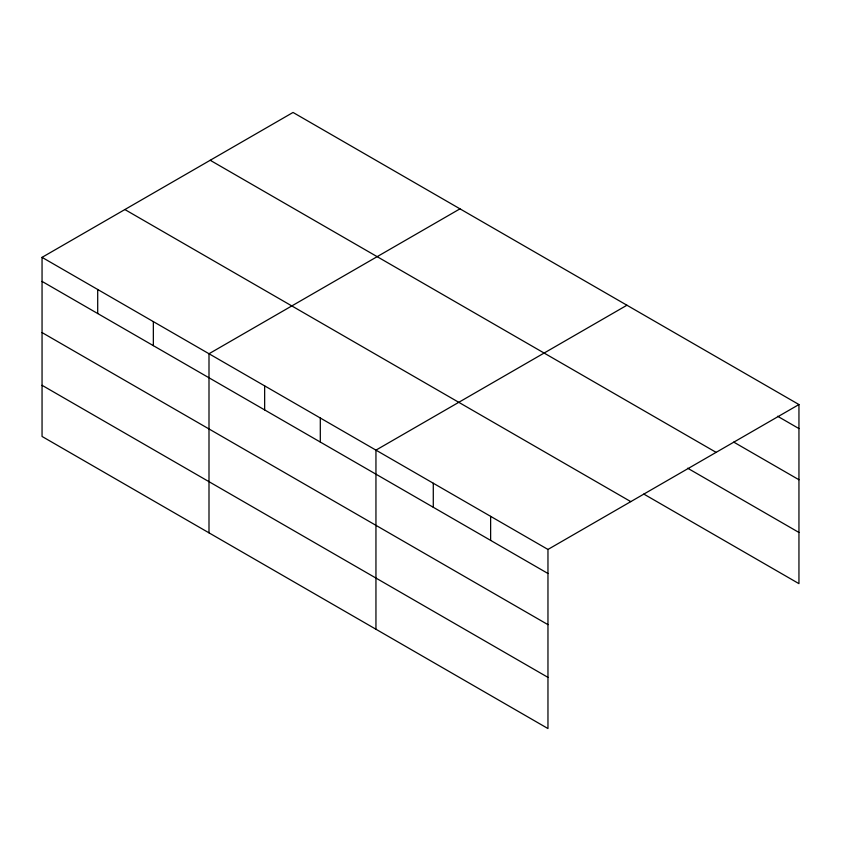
<?xml version="1.0" encoding="UTF-8"?>
<svg xmlns="http://www.w3.org/2000/svg" width="841" height="841" viewBox="0 0 841 841"><rect width="100%" height="100%" fill="white"/><g stroke="black" fill="none" stroke-linecap="round" stroke-linejoin="round"><path stroke-width="1.26" d="M643.807 494.066L798.95 583.643L798.95 404.542L293.036 112.452L42.05 257.357L42.05 436.458L547.964 728.548L547.964 549.446L42.05 257.357M459.985 208.841L208.999 353.746L208.999 532.847M626.944 305.23L375.948 450.135L375.948 629.236M547.964 549.446L798.95 404.542M777.589 416.242L798.95 428.584M733.741 442.103L798.95 479.748M210.208 160.274L716.122 452.363M687.654 468.206L798.95 532.469M124.878 209.546L630.792 501.625M42.05 281.399L547.964 573.488M42.05 332.573L547.964 624.653M42.05 385.294L547.964 677.373M490.629 516.342L490.629 540.385M433.283 483.239L433.283 507.281M320.305 418.009L320.305 442.051M264.652 385.882L264.652 409.914M153.346 321.619L153.346 345.662M97.703 289.493L97.703 313.535"/></g></svg>
